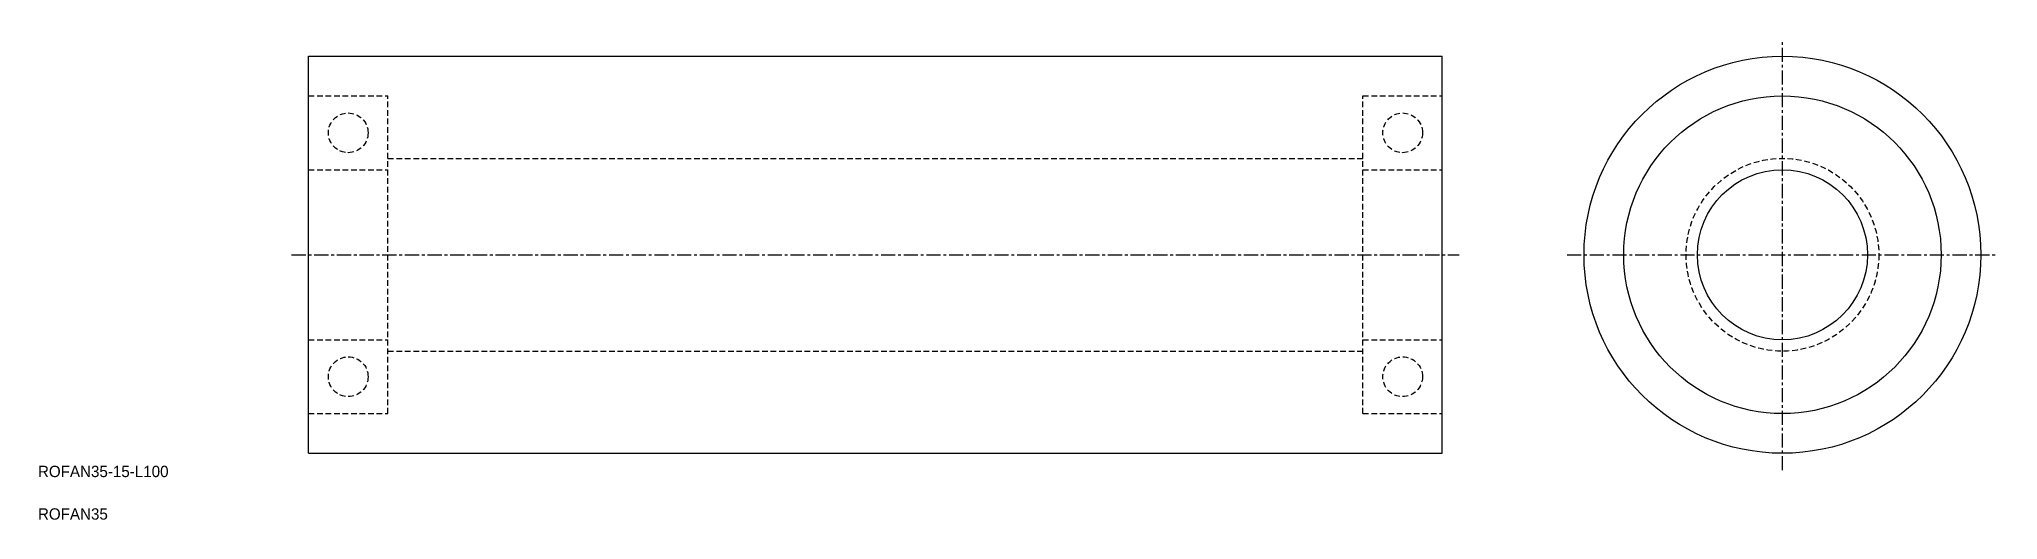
# Model space of a CAD drawing. Extents: x 3 to 175, y 2 to 45.
import ezdxf

# ---------------------------------------------------------------- set-up
doc = ezdxf.new("R2010")
doc.units = 0
doc.linetypes.add('CENTER', pattern=[2, 1.25, -0.25, 0.25, -0.25])
doc.linetypes.add('DASHED', pattern=[0.75, 0.5, -0.25])
doc.layers.get('0').update_dxf_attribs({"linetype": 'CONTINUOUS'})
doc.layers.add('CENTER', color=1, linetype='CENTER')

msp = doc.modelspace()

# ---------------------------------------------------------------- linework, layer by layer
at = {"color": 7, "linetype": 'CONTINUOUS'}
for p, q in [((26.37, 8.35), (26.37, 43.35)), ((26.37, 43.35), (126.37, 43.35)), ((126.37, 8.35), (126.37, 43.35)), ((26.37, 8.35), (126.37, 8.35))]:
    msp.add_line(p, q, dxfattribs=at)
at = {"color": 3, "linetype": 'DASHED'}
for p, q in [((26.37, 39.85), (33.37, 39.85)), ((33.37, 11.85), (33.37, 39.85)), ((119.37, 11.85), (119.37, 39.85)), ((119.37, 39.85), (126.37, 39.85)), ((26.37, 33.35), (33.37, 33.35)), ((33.37, 34.35), (119.37, 34.35)), ((119.37, 33.35), (126.37, 33.35)), ((26.37, 18.35), (33.37, 18.35)), ((33.37, 17.35), (119.37, 17.35)), ((119.37, 18.35), (126.37, 18.35)), ((26.37, 11.85), (33.37, 11.85)), ((119.37, 11.85), (126.37, 11.85))]:
    msp.add_line(p, q, dxfattribs=at)
at = {"color": 7, "linetype": 'CONTINUOUS'}
for radius in [17.5, 14, 7.5]:
    msp.add_circle((156.37, 25.85), radius, dxfattribs=at)
at = {"color": 3, "linetype": 'DASHED'}
for centre, radius in [((29.87, 36.6), 1.75), ((122.87, 36.6), 1.75), ((156.37, 25.85), 8.5), ((29.87, 15.1), 1.75), ((122.87, 15.1), 1.75)]:
    msp.add_circle(centre, radius, dxfattribs=at)
at = {"layer": 'CENTER', "color": 1, "linetype": 'CENTER'}
for p, q in [((156.37, 6.85), (156.37, 44.85)), ((24.87, 25.85), (127.87, 25.85)), ((137.37, 25.85), (175.37, 25.85))]:
    msp.add_line(p, q, dxfattribs=at)

# ---------------------------------------------------------------- texts
at = {"color": 7, "linetype": 'CONTINUOUS'}
for s, p in [('ROFAN35-15-L100', (2.5, 6.25)), ('ROFAN35', (2.5, 2.5))]:
    msp.add_text(s, height=1, dxfattribs=at).set_placement(p)

doc.saveas('drawing.dxf')
